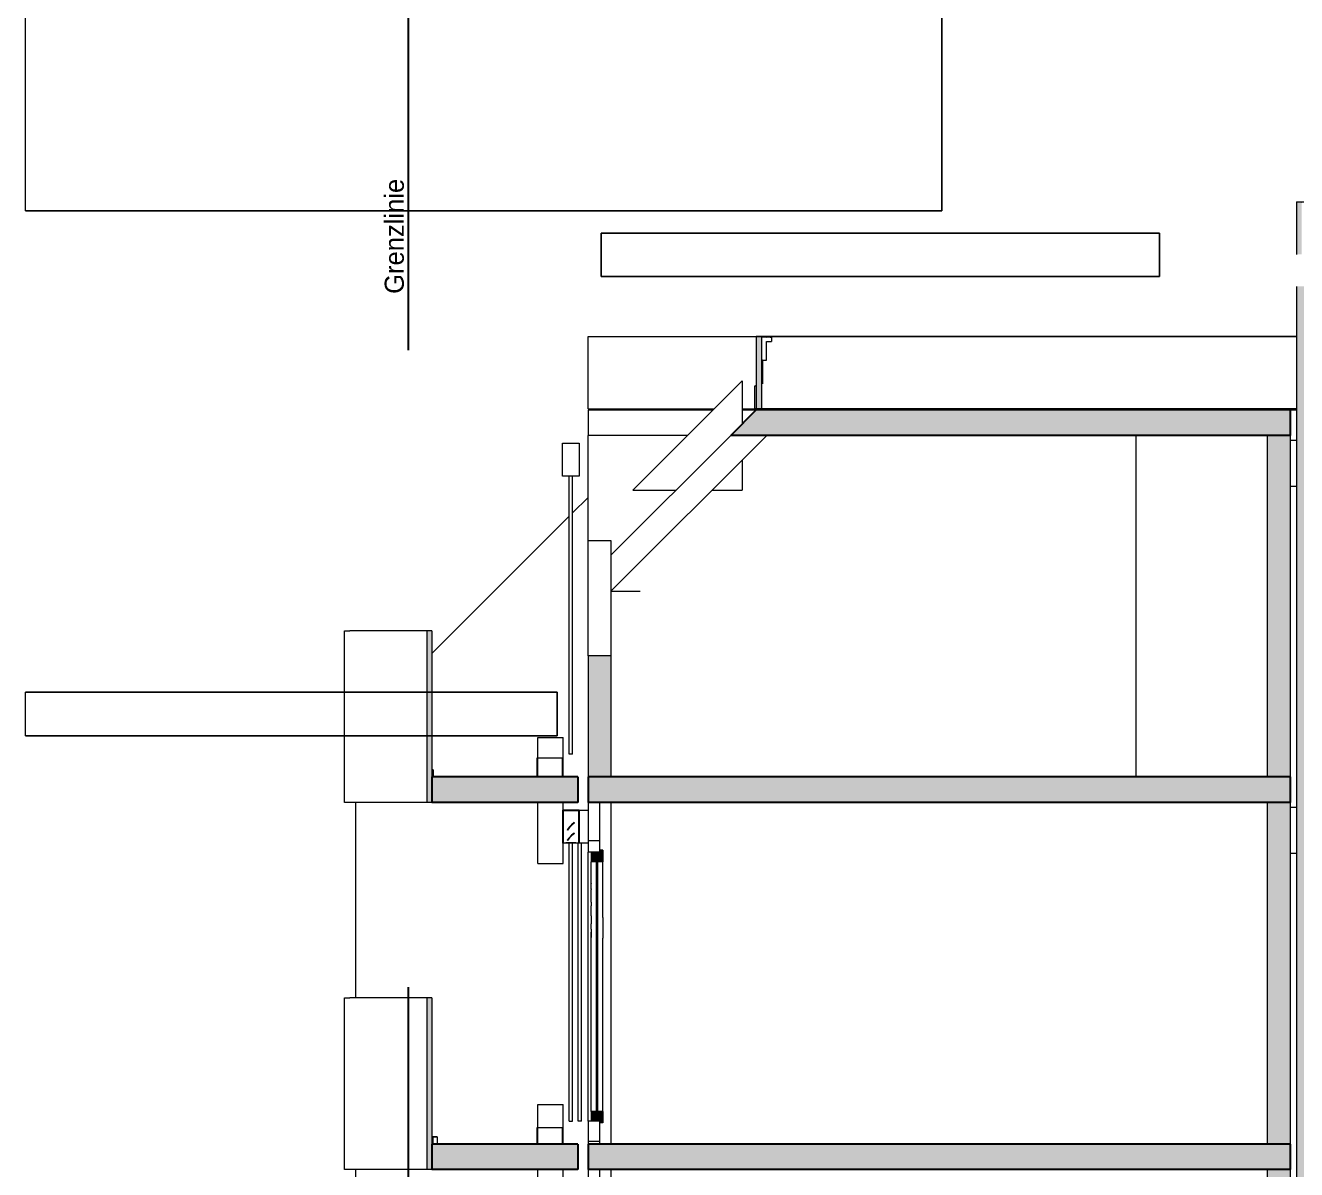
# Model space of a CAD drawing. Header units: metres. Extents: x -35.8 to 4.8, y -7.2 to 21.5.
# Drawn here: x -35.8 to -25.82, y 2.37 to 11.35 of the extents above; entities that cross this region are included whole.
import ezdxf

# ---------------------------------------------------------------- set-up
doc = ezdxf.new("R2010")
doc.units = ezdxf.units.M
doc.header["$MEASUREMENT"] = 0
doc.header["$XCLIPFRAME"] = 0
doc.set_wipeout_variables(frame=1)
for name, pattern in [('Grenzlinie', [0.008, 0.003, -0.005]), ('Strichlinie eng', [0.002, 0.0015, -0.0005]), ('Wipeout_Contour', [1, 0, -1])]:
    doc.linetypes.add(name, pattern=pattern)
for name, color, linetype in [('A_Schnitt A Lift RB_1_0', 7, 'Continuous'), ('A_Schnitt A Lift RB_1_110 Wand Aussen', 7, 'Continuous'), ('A_Schnitt A Lift RB_1_120 Wand Innen tragend', 7, 'Continuous'), ('A_Schnitt A Lift RB_1_140 Brüstung', 7, 'Continuous'), ('A_Schnitt A Lift RB_1_210 Decke', 7, 'Continuous'), ('A_Schnitt A Lift RB_1_270 Deckendurchbruchsymbol', 7, 'Continuous'), ('A_Schnitt A Lift RB_1_310 Dachkonstruktion massiv', 7, 'Continuous'), ('A_Schnitt A Lift RB_1_415_Aufbauten Pdf', 7, 'Continuous'), ('A_Schnitt A Lift RB_1_430 Aufzug', 7, 'Continuous'), ('A_Schnitt A Lift RB_1_450 Absturzsicherung', 7, 'Continuous'), ('A_Schnitt A Lift RB_1_840 Baulinien', 7, 'Continuous'), ('A_Schnitt A Lift RB_1_950 Polierplan Bemaßung', 7, 'Continuous'), ('A_Schnitt A Lift RB_1_Neubau_840 Baulinien', 7, 'Continuous')]:
    doc.layers.add(name, color=color, linetype=linetype)
doc.styles.add('ERSTELLTER_STIL_1', font='')
doc.styles.get('ERSTELLTER_STIL_1').set_extended_font_data('Eurostile')
picture_1 = doc.add_image_def('image2.tif', size_in_pixel=(986, 82))
picture_2 = doc.add_image_def('image3.tif', size_in_pixel=(1699, 667))
picture_3 = doc.add_image_def('image7.tif', size_in_pixel=(1035, 81))

msp = doc.modelspace()

# ---------------------------------------------------------------- hatches: boundary and pattern name
at = {"layer": 'A_Schnitt A Lift RB_1_110 Wand Aussen', "linetype": 'Continuous', "lineweight": 0, "true_color": 0x000000}
for points in [[(-25.82, 9.9634), (-25.82, 9.55), (-25.78, 9.55), (-25.78, 9.9599)], [(-31.2, 6.4012), (-31.38, 6.4012), (-31.38, 5.45), (-31.2, 5.45)]]:
    msp.add_hatch(color=18, dxfattribs=at).paths.add_polyline_path(points)
at = {"layer": 'A_Schnitt A Lift RB_1_110 Wand Aussen', "linetype": 'Continuous', "lineweight": 0, "true_color": 0xffffff}
for points in [[(-31.355, 4.86), (-31.355, 4.785), (-31.29, 4.785), (-31.29, 4.86)], [(-31.29, 4.875), (-31.29, 4.785), (-31.265, 4.785), (-31.265, 4.875)], [(-31.355, 2.75), (-31.29, 2.75), (-31.29, 2.825), (-31.355, 2.825)], [(-31.29, 2.735), (-31.265, 2.735), (-31.265, 2.825), (-31.29, 2.825)]]:
    msp.add_hatch(color=7, dxfattribs=at).paths.add_polyline_path(points)
at = {"layer": 'A_Schnitt A Lift RB_1_120 Wand Innen tragend', "linetype": 'Continuous', "lineweight": 0, "true_color": 0x000000}
for points in [[(-25.87, 5.45), (-25.87, 8.13), (-26.05, 8.13), (-26.05, 5.45)], [(-26.05, 2.57), (-25.87, 2.57), (-25.87, 5.25), (-26.05, 5.25)], [(-26.05, -0.33), (-25.87, -0.33), (-25.87, 2.37), (-26.05, 2.37)]]:
    msp.add_hatch(color=18, dxfattribs=at).paths.add_polyline_path(points)
at = {"layer": 'A_Schnitt A Lift RB_1_140 Brüstung', "linetype": 'Continuous', "lineweight": 0, "true_color": 0x000000}
for points in [[(-30.02, 8.52), (-30.02, 8.9036), (-30.06, 8.9071), (-30.06, 8.34), (-30.02, 8.34)], [(-30.02, 8.72), (-30.02, 8.535), (-30.01, 8.535), (-30.01, 8.72)]]:
    msp.add_hatch(color=18, dxfattribs=at).paths.add_polyline_path(points)
at = {"layer": 'A_Schnitt A Lift RB_1_210 Decke', "linetype": 'Continuous', "lineweight": 0, "true_color": 0x000000}
for points in [[(-30.26, 8.13), (-29.1277, 8.13), (-29.1277, 8.33), (-30.06, 8.33)], [(-29.1277, 8.13), (-25.87, 8.13), (-25.87, 8.33), (-29.1277, 8.33)], [(-31.4599, 5.25), (-31.4599, 5.45), (-32.605, 5.45), (-32.605, 5.25)], [(-31.38, 5.45), (-31.38, 5.25), (-29.1277, 5.25), (-29.1277, 5.45)], [(-29.1277, 5.25), (-25.87, 5.25), (-25.87, 5.45), (-29.1277, 5.45)], [(-31.46, 2.37), (-31.46, 2.57), (-32.605, 2.57), (-32.605, 2.37)], [(-31.38, 2.57), (-31.38, 2.37), (-29.1277, 2.37), (-29.1277, 2.57)], [(-29.1277, 2.37), (-25.87, 2.37), (-25.87, 2.57), (-29.1277, 2.57)]]:
    msp.add_hatch(color=18, dxfattribs=at).paths.add_polyline_path(points)
at = {"layer": 'A_Schnitt A Lift RB_1_430 Aufzug', "linetype": 'Continuous', "lineweight": 0, "true_color": 0x000000}
msp.add_hatch(color=18, dxfattribs=at).paths.add_polyline_path([(-25.82, -1.25), (-25.69, -1.25), (-25.69, 9.3), (-25.82, 9.3)])
at = {"layer": 'A_Schnitt A Lift RB_1_450 Absturzsicherung', "linetype": 'Continuous', "lineweight": 0, "true_color": 0x000000}
for points in [[(-32.605, 3.716), (-32.645, 3.716), (-32.645, 2.37), (-32.605, 2.37)], [(-32.565, 2.625), (-32.595, 2.625), (-32.595, 2.62), (-32.565, 2.62)]]:
    msp.add_hatch(color=18, dxfattribs=at).paths.add_polyline_path(points)

# ---------------------------------------------------------------- linework, layer by layer
at = {"layer": 'A_Schnitt A Lift RB_1_110 Wand Aussen', "color": 7, "linetype": 'Continuous', "lineweight": 13, "ltscale": 1000}
for p, q in [((-25.82, 9.9634), (-25.82, 9.55)), ((-25.82, 9.9634), (-25.78, 9.9599)), ((-31.58, 7.81), (-31.58, 8.07)), ((-31.58, 8.07), (-31.45, 8.07)), ((-31.45, 8.07), (-31.45, 7.81)), ((-31.575, 7.81), (-31.58, 7.81)), ((-31.5275, 7.81), (-31.575, 7.81)), ((-31.5025, 7.81), (-31.5275, 7.81)), ((-31.5275, 5.63), (-31.5275, 7.81)), ((-31.455, 7.81), (-31.5025, 7.81)), ((-31.5025, 5.63), (-31.5025, 7.81)), ((-31.45, 7.81), (-31.455, 7.81)), ((-31.5025, 5.63), (-31.5275, 5.63)), ((-31.58, 5.19), (-31.58, 4.93)), ((-31.45, 5.19), (-31.58, 5.19)), ((-31.45, 5.19), (-31.45, 4.93)), ((-31.45, 5.19), (-31.38, 5.19)), ((-31.38, 5.25), (-31.38, 4.86)), ((-31.575, 5.185), (-31.575, 4.93)), ((-31.455, 5.185), (-31.575, 5.185)), ((-31.4878, 5.0916), (-31.4857, 5.0895)), ((-31.455, 5.185), (-31.455, 4.93)), ((-31.5443, 5.035), (-31.5422, 5.0329)), ((-31.4878, 5.0094), (-31.4857, 5.0073)), ((-31.575, 4.93), (-31.58, 4.93)), ((-31.555, 4.93), (-31.575, 4.93)), ((-31.555, 4.9315), (-31.555, 4.93)), ((-31.5535, 4.9315), (-31.555, 4.9315)), ((-31.475, 4.93), (-31.555, 4.93)), ((-31.5535, 4.9345), (-31.5535, 4.9315)), ((-31.4765, 4.9345), (-31.5535, 4.9345)), ((-31.5443, 4.9529), (-31.5422, 4.9507)), ((-31.5275, 2.75), (-31.5275, 4.93)), ((-31.5025, 2.75), (-31.5025, 4.93)), ((-31.4765, 4.9345), (-31.4765, 4.9315)), ((-31.475, 4.9315), (-31.4765, 4.9315)), ((-31.475, 4.9315), (-31.475, 4.93)), ((-31.455, 4.93), (-31.475, 4.93)), ((-31.4575, 2.75), (-31.4575, 4.93)), ((-31.45, 4.93), (-31.455, 4.93)), ((-31.4325, 4.93), (-31.45, 4.93)), ((-31.385, 4.93), (-31.4325, 4.93)), ((-31.4325, 2.75), (-31.4325, 4.93)), ((-31.38, 4.93), (-31.385, 4.93)), ((-31.29, 4.95), (-31.38, 4.95)), ((-31.38, 2.75), (-31.38, 4.86)), ((-31.355, 4.86), (-31.355, 4.785)), ((-31.265, 4.875), (-31.29, 4.875)), ((-31.265, 4.875), (-31.265, 4.785)), ((-31.355, 4.6954), (-31.355, 4.7062)), ((-31.315, 4.785), (-31.315, 2.825)), ((-31.305, 4.785), (-31.305, 2.825)), ((-31.355, 4.5734), (-31.355, 4.6141)), ((-31.355, 4.4676), (-31.355, 4.4887)), ((-31.355, 3.6716), (-31.355, 4.2327)), ((-31.355, 3.5436), (-31.355, 3.5929)), ((-31.355, 3.419), (-31.355, 3.4649)), ((-31.355, 3.3132), (-31.355, 3.3369)), ((-31.355, 3.2075), (-31.355, 3.2089)), ((-31.355, 3.0317), (-31.355, 3.0366)), ((-31.355, 2.9038), (-31.355, 2.9308)), ((-31.355, 2.825), (-31.355, 2.75)), ((-31.265, 2.825), (-31.265, 2.735)), ((-31.5275, 2.75), (-31.5025, 2.75)), ((-31.4325, 2.75), (-31.4575, 2.75)), ((-31.38, 2.75), (-31.38, 2.57)), ((-31.265, 2.735), (-31.29, 2.735)), ((-31.29, 2.59), (-31.38, 2.59)), ((-31.38, 2.37), (-31.38, 1.98))]:
    msp.add_line(p, q, dxfattribs=at)
at = {"layer": 'A_Schnitt A Lift RB_1_110 Wand Aussen', "color": 7, "linetype": 'Continuous', "lineweight": 18, "ltscale": 1000}
for p, q in [((-25.82, 9.9634), (-23.88, 9.9634)), ((-30.17, 8.5594), (-31.0294, 7.7)), ((-30.17, 8.5594), (-30.17, 8.22)), ((-31.38, 7.305), (-31.38, 8.13)), ((-30.17, 7.9372), (-30.17, 7.7)), ((-31.0294, 7.7), (-30.69, 7.7)), ((-30.4072, 7.7), (-30.17, 7.7)), ((-31.5025, 7.5219), (-31.38, 7.6444)), ((-31.38, 7.305), (-31.38, 7.6444)), ((-32.605, 6.4194), (-31.5275, 7.4969)), ((-31.38, 7.0221), (-31.38, 7.305)), ((-31.38, 7.305), (-31.2, 7.305)), ((-31.38, 6.4012), (-31.38, 7.305)), ((-31.2, 7.305), (-31.2, 6.4012)), ((-31.38, 6.4012), (-31.38, 5.45)), ((-31.2, 6.4012), (-31.38, 6.4012)), ((-31.2, 6.4012), (-31.2, 5.45)), ((-33.205, 5.25), (-33.205, 3.716)), ((-31.2, 5.25), (-31.2, 2.57)), ((-33.205, 2.37), (-33.205, 0.87)), ((-31.2, 2.37), (-31.2, -0.33))]:
    msp.add_line(p, q, dxfattribs=at)
at = {"layer": 'A_Schnitt A Lift RB_1_110 Wand Aussen', "color": 8, "linetype": 'Continuous', "lineweight": 0, "ltscale": 1000}
for p, q in [((-31.355, 4.7062), (-31.355, 4.785)), ((-31.355, 4.6167), (-31.355, 4.6954)), ((-31.265, 4.3483), (-31.265, 4.785)), ((-31.355, 4.6167), (-31.355, 4.6141)), ((-31.355, 4.5734), (-31.355, 4.5674)), ((-31.355, 4.4887), (-31.355, 4.5674)), ((-31.355, 4.4676), (-31.355, 4.4395)), ((-31.355, 4.3607), (-31.355, 4.4395)), ((-31.355, 4.3607), (-31.355, 4.2968)), ((-31.355, 4.2561), (-31.355, 4.2968)), ((-31.265, 4.3483), (-31.265, 4.1858)), ((-31.355, 4.2561), (-31.355, 4.191)), ((-31.355, 4.1048), (-31.355, 4.1835)), ((-31.265, 3.4242), (-31.265, 4.1858)), ((-31.355, 3.9768), (-31.355, 4.0555)), ((-31.355, 3.8488), (-31.355, 3.9276)), ((-31.355, 3.7208), (-31.355, 3.7996)), ((-31.355, 3.5929), (-31.355, 3.6716)), ((-31.355, 3.4649), (-31.355, 3.5436)), ((-31.355, 3.3539), (-31.355, 3.419)), ((-31.265, 2.825), (-31.265, 3.4242)), ((-31.355, 3.3369), (-31.355, 3.3539)), ((-31.355, 3.2481), (-31.355, 3.3132)), ((-31.355, 3.2089), (-31.355, 3.2481)), ((-31.355, 3.1424), (-31.355, 3.2075)), ((-31.355, 3.1017), (-31.355, 3.1424)), ((-31.355, 3.0366), (-31.355, 3.1017)), ((-31.355, 2.9959), (-31.355, 3.0317)), ((-31.355, 2.9308), (-31.355, 2.9959)), ((-31.355, 2.8901), (-31.355, 2.9038)), ((-31.355, 2.825), (-31.355, 2.8901))]:
    msp.add_line(p, q, dxfattribs=at)
at = {"layer": 'A_Schnitt A Lift RB_1_110 Wand Aussen', "color": 7, "linetype": 'Continuous', "lineweight": 13, "ltscale": 1000, "flags": 128}
for points in [[(-31.29, 5.25), (-31.29, 4.875), (-31.29, 4.86)], [(-31.4878, 5.0916), (-31.5088, 5.0749), (-31.5276, 5.056), (-31.5443, 5.035)], [(-31.4857, 5.0895), (-31.5066, 5.0727), (-31.5255, 5.0539), (-31.5422, 5.0329)], [(-31.4878, 5.0094), (-31.5088, 4.9927), (-31.5276, 4.9738), (-31.5443, 4.9529)], [(-31.4857, 5.0073), (-31.5066, 4.9906), (-31.5255, 4.9717), (-31.5422, 4.9507)], [(-31.29, 4.86), (-31.355, 4.86), (-31.38, 4.86)], [(-31.265, 4.785), (-31.29, 4.785), (-31.305, 4.785), (-31.315, 4.785), (-31.355, 4.785)], [(-31.265, 2.825), (-31.29, 2.825), (-31.305, 2.825), (-31.315, 2.825), (-31.355, 2.825)], [(-31.29, 2.75), (-31.355, 2.75), (-31.38, 2.75)], [(-31.29, 2.75), (-31.29, 2.735), (-31.29, 2.57)], [(-31.29, 2.37), (-31.29, 1.995), (-31.29, 1.98)]]:
    msp.add_lwpolyline(points, dxfattribs=at)
at = {"layer": 'A_Schnitt A Lift RB_1_120 Wand Innen tragend', "color": 7, "linetype": 'Continuous', "lineweight": 18, "ltscale": 1000}
for p, q in [((-27.08, 5.45), (-27.08, 8.13)), ((-26.05, 8.13), (-26.05, 5.45)), ((-25.87, 8.13), (-25.87, 5.45)), ((-26.05, 5.25), (-26.05, 2.57)), ((-25.87, 5.25), (-25.87, 2.57)), ((-26.05, 2.37), (-26.05, -0.33)), ((-25.87, 2.37), (-25.87, -0.33))]:
    msp.add_line(p, q, dxfattribs=at)
at = {"layer": 'A_Schnitt A Lift RB_1_140 Brüstung', "color": 7, "linetype": 'Continuous', "lineweight": 18, "ltscale": 1000}
for p, q in [((-31.38, 8.9071), (-30.06, 8.9071)), ((-31.38, 8.9036), (-31.38, 8.9071)), ((-31.38, 8.9027), (-31.38, 8.9036)), ((-31.38, 8.9001), (-31.38, 8.9027)), ((-31.38, 8.8976), (-31.38, 8.9001)), ((-31.38, 8.8664), (-31.38, 8.8976)), ((-25.82, 8.9071), (-30.06, 8.9071)), ((-25.82, 8.9036), (-30.02, 8.9036)), ((-30.02, 8.9036), (-30.01, 8.9027)), ((-30.01, 8.9027), (-29.98, 8.9001)), ((-29.9515, 8.8976), (-29.98, 8.9001)), ((-29.9441, 8.8976), (-29.9515, 8.8976)), ((-29.9441, 8.8976), (-29.94, 8.8976)), ((-29.94, 8.8976), (-29.9401, 8.8664)), ((-31.38, 8.8643), (-31.38, 8.8664)), ((-31.38, 8.535), (-31.38, 8.8643)), ((-29.98, 8.72), (-29.98, 8.8664)), ((-29.98, 8.8664), (-29.9401, 8.8664)), ((-30.01, 8.72), (-29.98, 8.72)), ((-31.38, 8.52), (-31.38, 8.535)), ((-31.38, 8.34), (-31.38, 8.52)), ((-30.07, 8.34), (-30.07, 8.52)), ((-30.07, 8.52), (-30.065, 8.52)), ((-30.06, 8.52), (-30.065, 8.52)), ((-31.38, 8.34), (-30.3894, 8.34)), ((-30.17, 8.34), (-30.07, 8.34)), ((-30.06, 8.34), (-30.07, 8.34)), ((-25.82, 8.34), (-30.02, 8.34)), ((-33.29, 6.596), (-33.25, 6.596)), ((-32.645, 6.596), (-33.25, 6.596)), ((-32.595, 5.505), (-32.605, 5.505)), ((-32.595, 5.505), (-32.595, 5.45)), ((-33.25, 5.25), (-33.29, 5.25)), ((-32.645, 5.25), (-33.25, 5.25))]:
    msp.add_line(p, q, dxfattribs=at)
at = {"layer": 'A_Schnitt A Lift RB_1_140 Brüstung', "color": 7, "linetype": 'Continuous', "lineweight": 13, "ltscale": 1000}
for p, q in [((-30.06, 8.9071), (-30.02, 8.9036)), ((-30.01, 8.72), (-30.02, 8.72)), ((-30.02, 8.52), (-30.02, 8.34)), ((-30.02, 8.34), (-30.06, 8.34)), ((-32.605, 6.596), (-32.645, 6.596)), ((-32.605, 5.25), (-32.645, 5.25))]:
    msp.add_line(p, q, dxfattribs=at)
at = {"layer": 'A_Schnitt A Lift RB_1_140 Brüstung', "color": 7, "linetype": 'Continuous', "lineweight": 13, "ltscale": 1000, "flags": 128}
for points in [[(-30.06, 8.9071), (-30.06, 8.52), (-30.06, 8.34)], [(-30.02, 8.9036), (-30.02, 8.72), (-30.02, 8.535), (-30.02, 8.52)], [(-30.01, 8.72), (-30.01, 8.62), (-30.01, 8.535)]]:
    msp.add_lwpolyline(points, dxfattribs=at)
at = {"layer": 'A_Schnitt A Lift RB_1_210 Decke', "color": 7, "linetype": 'Continuous', "lineweight": 13, "ltscale": 1000}
for p, q in [((-31.38, 8.33), (-30.3994, 8.33)), ((-31.38, 8.33), (-31.38, 8.13)), ((-30.17, 8.33), (-30.06, 8.33)), ((-25.87, 8.33), (-25.82, 8.33)), ((-30.5994, 8.13), (-31.38, 8.13))]:
    msp.add_line(p, q, dxfattribs=at)
at = {"layer": 'A_Schnitt A Lift RB_1_210 Decke', "color": 7, "linetype": 'Continuous', "lineweight": 25, "ltscale": 1000}
for p, q in [((-30.06, 8.33), (-30.26, 8.13)), ((-25.87, 8.33), (-25.87, 8.13)), ((-25.87, 8.13), (-26.05, 8.13)), ((-32.605, 5.45), (-32.605, 5.25)), ((-31.4599, 5.45), (-32.605, 5.45)), ((-31.4599, 5.45), (-31.4599, 5.25)), ((-31.38, 5.45), (-31.38, 5.25)), ((-31.2, 5.45), (-31.38, 5.45)), ((-25.87, 5.45), (-26.05, 5.45)), ((-25.87, 5.45), (-25.87, 5.25)), ((-31.4599, 5.25), (-32.605, 5.25)), ((-25.87, 5.25), (-26.05, 5.25)), ((-32.605, 2.57), (-32.605, 2.37)), ((-31.46, 2.57), (-32.605, 2.57)), ((-31.46, 2.57), (-31.46, 2.37)), ((-31.38, 2.57), (-31.38, 2.37)), ((-25.87, 2.57), (-26.05, 2.57)), ((-25.87, 2.57), (-25.87, 2.37)), ((-31.46, 2.37), (-32.605, 2.37)), ((-25.87, 2.37), (-26.05, 2.37))]:
    msp.add_line(p, q, dxfattribs=at)
at = {"layer": 'A_Schnitt A Lift RB_1_210 Decke', "color": 7, "linetype": 'Continuous', "lineweight": 25, "ltscale": 1000, "flags": 128}
for points in [[(-25.87, 8.33), (-29.1277, 8.33), (-30.06, 8.33)], [(-26.05, 8.13), (-29.1277, 8.13), (-30.26, 8.13)], [(-26.05, 5.45), (-29.1277, 5.45), (-31.2, 5.45)], [(-26.05, 5.25), (-29.1277, 5.25), (-31.29, 5.25), (-31.38, 5.25)], [(-26.05, 2.57), (-29.1277, 2.57), (-31.29, 2.57), (-31.38, 2.57)], [(-26.05, 2.37), (-29.1277, 2.37), (-31.29, 2.37), (-31.38, 2.37)]]:
    msp.add_lwpolyline(points, dxfattribs=at)
at = {"layer": 'A_Schnitt A Lift RB_1_270 Deckendurchbruchsymbol', "color": 7, "linetype": 'Continuous', "lineweight": 13, "ltscale": 1000}
for p, q in [((-25.82, 8.09), (-25.87, 8.09)), ((-25.82, 7.73), (-25.87, 7.73)), ((-31.78, 5.6), (-31.58, 5.6)), ((-31.78, 5.45), (-31.78, 5.6)), ((-31.58, 5.45), (-31.58, 5.6)), ((-31.775, 4.77), (-31.775, 5.25)), ((-31.575, 5.19), (-31.575, 5.25)), ((-25.82, 5.21), (-25.87, 5.21)), ((-31.575, 4.77), (-31.575, 4.93)), ((-25.82, 4.85), (-25.87, 4.85)), ((-31.775, 4.77), (-31.575, 4.77)), ((-31.775, 2.88), (-31.575, 2.88)), ((-31.775, 2.57), (-31.775, 2.88)), ((-31.575, 2.57), (-31.575, 2.88)), ((-31.78, 2.7), (-31.58, 2.7)), ((-31.78, 2.57), (-31.78, 2.7)), ((-31.58, 2.57), (-31.58, 2.7)), ((-31.775, 1.89), (-31.775, 2.37)), ((-31.575, 2.3), (-31.575, 2.37))]:
    msp.add_line(p, q, dxfattribs=at)
at = {"layer": 'A_Schnitt A Lift RB_1_310 Dachkonstruktion massiv', "color": 255, "linetype": 'Continuous', "lineweight": 13, "ltscale": 1000}
for p, q in [((-31.2, 7.19), (-30.26, 8.13)), ((-29.9772, 8.13), (-31.2, 6.9072)), ((-31.3802, 7.0098), (-31.38, 7.01)), ((-31.3802, 6.7269), (-31.3802, 7.0098)), ((-31.38, 6.7272), (-31.3802, 6.7269))]:
    msp.add_line(p, q, dxfattribs=at)
at = {"layer": 'A_Schnitt A Lift RB_1_430 Aufzug', "color": 7, "linetype": 'Continuous', "lineweight": 18, "ltscale": 1000}
msp.add_line((-25.82, 9.3), (-25.82, -1.25), dxfattribs=at)
at = {"layer": 'A_Schnitt A Lift RB_1_450 Absturzsicherung', "color": 7, "linetype": 'Continuous', "lineweight": 18, "ltscale": 1000}
for p, q in [((-33.29, 3.716), (-33.25, 3.716)), ((-33.29, 2.37), (-33.29, 3.716)), ((-32.645, 3.716), (-33.25, 3.716)), ((-32.595, 2.625), (-32.605, 2.625)), ((-32.595, 2.57), (-32.595, 2.62)), ((-32.565, 2.62), (-32.565, 2.57)), ((-33.25, 2.37), (-33.29, 2.37)), ((-32.645, 2.37), (-33.25, 2.37))]:
    msp.add_line(p, q, dxfattribs=at)
at = {"layer": 'A_Schnitt A Lift RB_1_450 Absturzsicherung', "color": 7, "linetype": 'Continuous', "lineweight": 13, "ltscale": 1000}
for p, q in [((-32.645, 3.716), (-32.645, 2.37)), ((-32.605, 3.716), (-32.645, 3.716)), ((-32.595, 2.625), (-32.595, 2.62)), ((-32.565, 2.625), (-32.595, 2.625)), ((-32.565, 2.625), (-32.565, 2.62)), ((-32.605, 2.37), (-32.645, 2.37))]:
    msp.add_line(p, q, dxfattribs=at)
at = {"layer": 'A_Schnitt A Lift RB_1_450 Absturzsicherung', "color": 7, "linetype": 'Continuous', "lineweight": 13, "ltscale": 1000, "flags": 128}
msp.add_lwpolyline([(-32.605, 3.716), (-32.605, 2.825), (-32.605, 2.64), (-32.605, 2.625), (-32.605, 2.57)], dxfattribs=at)
at = {"layer": 'A_Schnitt A Lift RB_1_950 Polierplan Bemaßung', "color": 7, "linetype": 'Strichlinie eng', "lineweight": 13, "ltscale": 1000}
msp.add_line((-31.2, 6.9072), (-30.97, 6.9072), dxfattribs=at)

# ---------------------------------------------------------------- wipeouts: each hides what was drawn before it
at = {"color": 254, "linetype": 'Wipeout_Contour', "lineweight": 0, "ltscale": 136.801185}
msp.add_wipeout([(-28.6047, 12.7156), (-35.795, 12.7156), (-35.795, 9.8926), (-28.6047, 9.8926)], dxfattribs=at).dxf.layer = 'A_Schnitt A Lift RB_1_415_Aufbauten Pdf'
at = {"color": 254, "linetype": 'Wipeout_Contour', "lineweight": 0, "ltscale": 122.543322}
msp.add_wipeout([(-31.2763, 9.3763), (-26.895, 9.3763), (-26.895, 9.7161), (-31.2763, 9.7161)], dxfattribs=at).dxf.layer = 'A_Schnitt A Lift RB_1_415_Aufbauten Pdf'
at = {"color": 254, "linetype": 'Wipeout_Contour', "lineweight": 0, "ltscale": 136.962594}
msp.add_wipeout([(-31.6227, 6.1158), (-35.795, 6.1158), (-35.795, 5.7729), (-31.6227, 5.7729)], dxfattribs=at).dxf.layer = 'A_Schnitt A Lift RB_1_415_Aufbauten Pdf'

# ---------------------------------------------------------------- next in the draw order: hatches: boundary and pattern name
at = {"layer": 'A_Schnitt A Lift RB_1_140 Brüstung', "linetype": 'Continuous', "lineweight": 0, "true_color": 0x000000}
msp.add_hatch(color=18, dxfattribs=at).paths.add_polyline_path([(-32.605, 6.596), (-32.645, 6.596), (-32.645, 5.25), (-32.605, 5.25)])

# ---------------------------------------------------------------- next in the draw order: linework, layer by layer
at = {"layer": 'A_Schnitt A Lift RB_1_0', "color": 7, "linetype": 'Continuous', "lineweight": 13, "ltscale": 1000, "flags": 128}
for points in [[(-35.795, 9.8926), (-28.6047, 9.8926), (-28.6047, 12.7156), (-35.795, 12.7156)], [(-35.795, 5.7729), (-31.6227, 5.7729), (-31.6227, 6.1158), (-35.795, 6.1158)]]:
    msp.add_lwpolyline(points, dxfattribs=at)
msp.add_lwpolyline([(-31.2763, 9.3763), (-26.895, 9.3763), (-26.895, 9.7161), (-31.2763, 9.7161)], close=True, dxfattribs=at)
at = {"layer": 'A_Schnitt A Lift RB_1_140 Brüstung', "color": 7, "linetype": 'Continuous', "lineweight": 18, "ltscale": 1000}
msp.add_line((-33.29, 5.25), (-33.29, 6.596), dxfattribs=at)
at = {"layer": 'A_Schnitt A Lift RB_1_140 Brüstung', "color": 7, "linetype": 'Continuous', "lineweight": 13, "ltscale": 1000}
msp.add_line((-32.645, 6.596), (-32.645, 5.25), dxfattribs=at)
at = {"layer": 'A_Schnitt A Lift RB_1_140 Brüstung', "color": 7, "linetype": 'Continuous', "lineweight": 13, "ltscale": 1000, "flags": 128}
msp.add_lwpolyline([(-32.605, 6.596), (-32.605, 5.705), (-32.605, 5.52), (-32.605, 5.505), (-32.605, 5.45)], dxfattribs=at)
at = {"layer": 'A_Schnitt A Lift RB_1_270 Deckendurchbruchsymbol', "color": 7, "linetype": 'Continuous', "lineweight": 13, "ltscale": 1000}
for p, q in [((-31.775, 5.76), (-31.575, 5.76)), ((-31.775, 5.45), (-31.775, 5.76)), ((-31.575, 5.45), (-31.575, 5.76))]:
    msp.add_line(p, q, dxfattribs=at)
at = {"layer": 'A_Schnitt A Lift RB_1_Neubau_840 Baulinien', "color": 1, "linetype": 'Grenzlinie', "lineweight": 25, "ltscale": 1000, "true_color": 0xfb0106}
msp.add_line((-32.7894, -7.2), (-32.7894, 21.5), dxfattribs=at)

# ---------------------------------------------------------------- next in the draw order: texts
at = {"layer": 'A_Schnitt A Lift RB_1_840 Baulinien', "color": 1, "linetype": 'Continuous', "lineweight": 13, "true_color": 0xfb0106, "insert": (-32.8997, 9.6926), "char_height": 0.15, "attachment_point": 5, "rotation": 90, "style": 'ERSTELLTER_STIL_1'}
msp.add_mtext('\\A1;{\\pqc;\\fEurostile|b0|i0|c0|p0;\\W1.000000;Grenzlinie}', dxfattribs=at)

# ---------------------------------------------------------------- next in the draw order: pictures from other files: only their frames are drawn
at = {"layer": 'A_Schnitt A Lift RB_1_0', "color": 7, "lineweight": 13}
image = msp.add_image(picture_2, insert=(-35.795, 9.8926), size_in_units=(7.1903, 2.823), dxfattribs=at)
image.set_boundary_path([(-0.5, -0.5), (1698.5, 666.5)])
image = msp.add_image(picture_3, insert=(-31.2763, 9.3763), size_in_units=(4.3813, 0.3398), dxfattribs=at)
image.set_boundary_path([(-0.5, -0.5), (1034.5, 80.5)])
image = msp.add_image(picture_1, insert=(-35.795, 5.7729), size_in_units=(4.1723, 0.3429), dxfattribs=at)
image.set_boundary_path([(-0.5, -0.5), (985.5, 81.5)])

doc.saveas('drawing.dxf')
